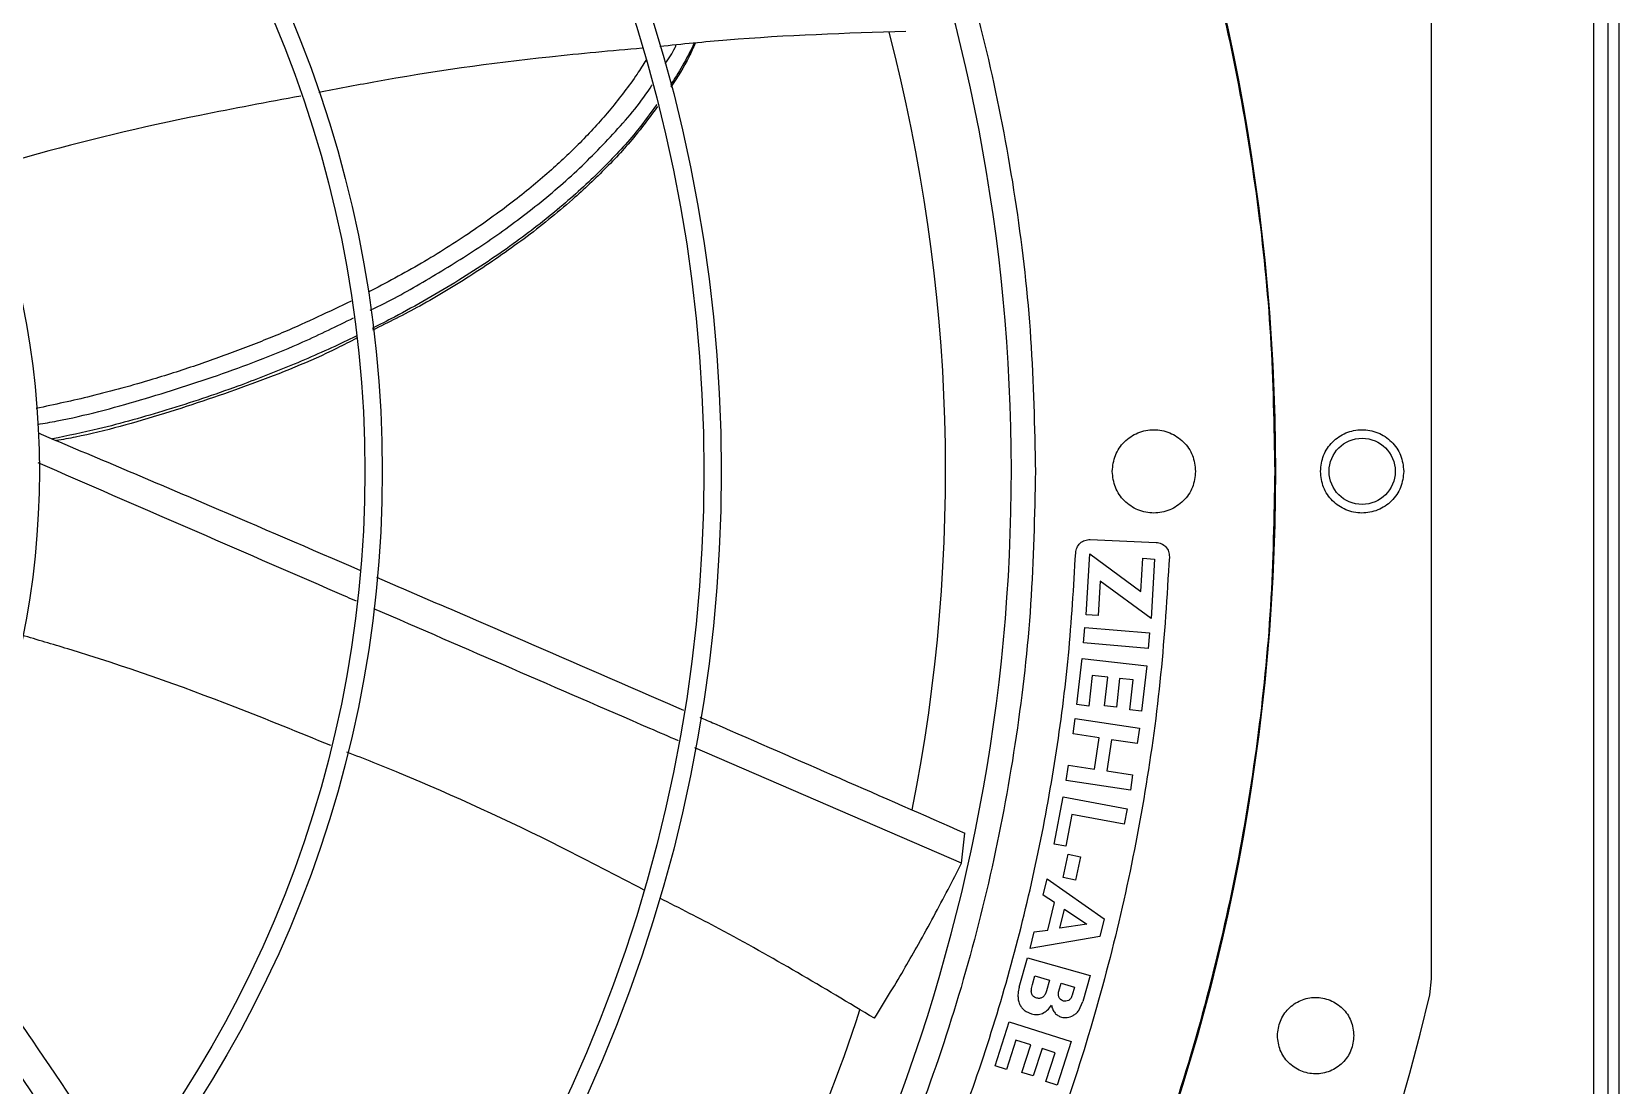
# Model space of a CAD drawing. Header units: inches. Extents: x 1229 to 1453, y -1023 to -720.
# Drawn here: x 1258.83 to 1267.84, y -868.74 to -862.77 of the extents above; entities that cross this region are included whole.
import ezdxf

# ---------------------------------------------------------------- set-up
doc = ezdxf.new("R2010")
doc.units = ezdxf.units.IN
doc.header["$MEASUREMENT"] = 0

msp = doc.modelspace()

# ---------------------------------------------------------------- linework, layer by layer
at = {"color": 18, "linetype": 'Continuous', "lineweight": 25, "true_color": 0x000000}
for p, q in [((1267.7736, -879.2706), (1267.7736, -851.8687)), ((1267.8366, -879.2706), (1267.8366, -851.8687)), ((1267.6906, -851.9447), (1267.6906, -879.1947)), ((1266.7724, -865.2608), (1266.7723, -862.3832)), ((1266.7723, -868.1384), (1266.7724, -865.2608)), ((1264.8364, -865.6475), (1265.2101, -865.6638)), ((1264.8135, -866.0736), (1264.8343, -865.7284)), ((1264.8343, -865.7284), (1265.123, -865.9421)), ((1265.123, -865.9421), (1265.1343, -865.7538)), ((1265.1343, -865.7538), (1265.2017, -865.7579)), ((1265.2017, -865.7579), (1265.1814, -866.0957)), ((1264.8924, -865.8835), (1264.8807, -866.0776)), ((1265.1814, -866.0957), (1264.8924, -865.8835)), ((1264.8807, -866.0776), (1264.8135, -866.0736)), ((1264.7988, -866.2333), (1264.8065, -866.1453)), ((1264.8065, -866.1453), (1265.1736, -866.1773)), ((1265.1736, -866.1773), (1265.1659, -866.2654)), ((1265.1659, -866.2654), (1264.7988, -866.2333)), ((1264.7616, -866.5837), (1264.791, -866.3224)), ((1264.791, -866.3224), (1265.1572, -866.3636)), ((1265.1572, -866.3636), (1265.1283, -866.621)), ((1264.848, -866.4177), (1264.8285, -866.5913)), ((1264.9363, -866.4277), (1264.848, -866.4177)), ((1264.9181, -866.5897), (1264.9363, -866.4277)), ((1265.0032, -866.4352), (1264.9849, -866.5972)), ((1265.0802, -866.4438), (1265.0032, -866.4352)), ((1265.0612, -866.6134), (1265.0802, -866.4438)), ((1264.8285, -866.5913), (1264.7616, -866.5837)), ((1264.9849, -866.5972), (1264.9181, -866.5897)), ((1265.1283, -866.621), (1265.0612, -866.6134)), ((1264.7391, -866.75), (1264.7521, -866.6626)), ((1264.8865, -866.772), (1264.7391, -866.75)), ((1264.7521, -866.6626), (1265.1166, -866.7171)), ((1265.1166, -866.7171), (1265.1035, -866.8045)), ((1264.1058, -867.4832), (1262.5938, -866.8286)), ((1264.8601, -866.9487), (1264.8865, -866.772)), ((1264.9567, -866.7825), (1264.9303, -866.9591)), ((1265.1035, -866.8045), (1264.9567, -866.7825)), ((1264.6996, -867.014), (1264.7127, -866.9266)), ((1264.7127, -866.9266), (1264.8601, -866.9487)), ((1265.0641, -867.0685), (1264.6996, -867.014)), ((1264.9303, -866.9591), (1265.0771, -866.9811)), ((1265.0771, -866.9811), (1265.0641, -867.0685)), ((1264.6327, -867.374), (1264.6831, -867.1068)), ((1264.6831, -867.1068), (1265.0452, -867.1751)), ((1265.0452, -867.1751), (1265.0288, -867.262)), ((1264.7328, -867.2061), (1264.6988, -867.3865)), ((1265.0288, -867.262), (1264.7328, -867.2061)), ((1264.1058, -867.4832), (1264.1261, -867.3121)), ((1264.6988, -867.3865), (1264.6327, -867.374)), ((1264.6831, -867.5641), (1264.7114, -867.4307)), ((1264.7114, -867.4307), (1264.7814, -867.4456)), ((1264.7814, -867.4456), (1264.753, -867.579)), ((1264.5697, -867.6632), (1264.5919, -867.5717)), ((1264.5919, -867.5717), (1264.9162, -867.798)), ((1264.753, -867.579), (1264.6831, -867.5641)), ((1264.6337, -867.7061), (1264.5697, -867.6632)), ((1264.5961, -867.8615), (1264.6337, -867.7061)), ((1264.6649, -867.851), (1264.6907, -867.744)), ((1264.8181, -867.8289), (1264.6649, -867.851)), ((1264.6907, -867.744), (1264.8181, -867.8289)), ((1264.9162, -867.798), (1264.8919, -867.8985)), ((1264.4966, -867.9658), (1264.5191, -867.8727)), ((1264.8919, -867.8985), (1264.4966, -867.9658)), ((1264.5191, -867.8727), (1264.5961, -867.8615)), ((1264.4344, -868.1859), (1264.4817, -868.0184)), ((1264.4817, -868.0184), (1264.8363, -868.1186)), ((1264.5086, -868.1707), (1264.5224, -868.1217)), ((1264.5224, -868.1217), (1264.6064, -868.1454)), ((1264.6064, -868.1454), (1264.5893, -868.2061)), ((1264.6584, -868.2089), (1264.6712, -868.1637)), ((1264.6712, -868.1637), (1264.7473, -868.1853)), ((1264.7473, -868.1853), (1264.7345, -868.2304)), ((1264.8363, -868.1186), (1264.7944, -868.2671)), ((1266.7618, -868.2287), (1266.7723, -868.1384)), ((1264.7714, -868.3175), (1264.7944, -868.2671)), ((1264.4727, -868.323), (1264.5041, -868.3369)), ((1264.2973, -868.6322), (1264.3773, -868.3817)), ((1264.3773, -868.3817), (1264.7284, -868.4938)), ((1264.4145, -868.4863), (1264.3614, -868.6527)), ((1264.4992, -868.5134), (1264.4145, -868.4863)), ((1264.4496, -868.6687), (1264.4992, -868.5134)), ((1264.5633, -868.5338), (1264.5137, -868.6891)), ((1264.6372, -868.5574), (1264.5633, -868.5338)), ((1264.7284, -868.4938), (1264.6496, -868.7405)), ((1264.3614, -868.6527), (1264.2973, -868.6322)), ((1264.5852, -868.72), (1264.6372, -868.5574)), ((1264.5137, -868.6891), (1264.4496, -868.6687)), ((1264.6496, -868.7405), (1264.5852, -868.72))]:
    msp.add_line(p, q, dxfattribs=at)
for centre, radius in [((1254.1739, -865.2608), 11.7126), ((1254.1739, -865.2608), 8.5704), ((1254.1739, -865.2608), 8.472), ((1254.1739, -865.2608), 6.6478), ((1254.1739, -865.2608), 6.5493), ((1254.1739, -865.2608), 4.7037), ((1266.3786, -865.2608), 0.1875)]:
    msp.add_circle(centre, radius, dxfattribs=at)
for radius, start, end in [(10.2157, 314.3624, 43.03697), (11.7147, 339.09994, 20.90006), (9.8425, 348.7557, 14.65988), (12.9331, 283.26667, 346.73333), (9.8425, 316.0273, 341.93053)]:
    msp.add_arc((1254.1739, -865.2608), radius, start, end, dxfattribs=at)
for points, knots in [([(1242.4643, -865.2608), (1242.4692, -865.0053), (1242.4788, -864.4944), (1242.5568, -863.7313), (1242.681, -862.9748), (1242.8553, -862.228), (1243.0778, -861.4942), (1243.3479, -860.7766), (1243.6644, -860.0781), (1244.0259, -859.4019), (1244.4308, -858.7507), (1244.8774, -858.1274), (1245.3639, -857.5347), (1245.8881, -856.975), (1246.4477, -856.4508), (1247.0405, -855.9644), (1247.6637, -855.5177), (1248.3149, -855.1128), (1248.9912, -854.7513), (1249.6896, -854.4349), (1250.4073, -854.1648), (1251.141, -853.9422), (1251.8878, -853.7681), (1252.6444, -853.6432), (1253.4075, -853.568), (1254.1739, -853.5429), (1254.9402, -853.568), (1255.7033, -853.6432), (1256.4599, -853.7681), (1257.2067, -853.9422), (1257.9404, -854.1648), (1258.6581, -854.4349), (1259.3565, -854.7513), (1260.0328, -855.1128), (1260.684, -855.5177), (1261.3073, -855.9644), (1261.9, -856.4508), (1262.4597, -856.975), (1262.9838, -857.5347), (1263.4703, -858.1274), (1263.9169, -858.7507), (1264.3218, -859.4019), (1264.6833, -860.0781), (1264.9998, -860.7766), (1265.2699, -861.4942), (1265.4924, -862.228), (1265.6667, -862.9748), (1265.7909, -863.7313), (1265.8689, -864.4944), (1265.8786, -865.0053), (1265.8834, -865.2608)], [0, 0, 0, 0, 0.020833, 0.041667, 0.0625, 0.083333, 0.104167, 0.125, 0.145833, 0.166667, 0.1875, 0.208333, 0.229167, 0.25, 0.270833, 0.291667, 0.3125, 0.333333, 0.354167, 0.375, 0.395833, 0.416667, 0.4375, 0.458333, 0.479167, 0.5, 0.520833, 0.541667, 0.5625, 0.583333, 0.604167, 0.625, 0.645833, 0.666667, 0.6875, 0.708333, 0.729167, 0.75, 0.770833, 0.791667, 0.8125, 0.833333, 0.854167, 0.875, 0.895833, 0.916667, 0.9375, 0.958333, 0.979167, 1, 1, 1, 1]), ([(1261.9026, -858.3736), (1262.0658, -858.5646), (1262.3921, -858.9467), (1262.8271, -859.563), (1263.2192, -860.2068), (1263.5626, -860.8782), (1263.8566, -861.5725), (1264.0991, -862.2865), (1264.2893, -863.0162), (1264.4249, -863.7577), (1264.5102, -864.5073), (1264.5208, -865.0096), (1264.5261, -865.2608)], [0, 0, 0, 0, 0.1, 0.2, 0.3, 0.4, 0.5, 0.6, 0.7, 0.8, 0.9, 1, 1, 1, 1]), ([(1263.7913, -862.7666), (1263.4526, -862.7773), (1262.9862, -862.792), (1262.5223, -862.8391), (1262.3953, -862.852)], [0, 0, 0, 0, 0.726229, 1, 1, 1, 1]), ([(1262.2966, -862.8614), (1262.1214, -862.8771), (1261.6119, -862.9226), (1260.9995, -863.0082), (1260.5661, -863.0931), (1260.4618, -863.1135)], [0, 0, 0, 0, 0.284889, 0.827951, 1, 1, 1, 1]), ([(1262.4263, -862.9491), (1262.4466, -862.9195), (1262.4702, -862.8853), (1262.4869, -862.8482), (1262.4892, -862.8431)], [0, 0, 0, 0, 0.863191, 1, 1, 1, 1]), ([(1262.5915, -862.8334), (1262.5697, -862.877), (1262.5288, -862.9586), (1262.4789, -863.036), (1262.4556, -863.0721)], [0, 0, 0, 0, 0.534232, 1, 1, 1, 1]), ([(1262.5962, -862.8329), (1262.5852, -862.8586), (1262.5482, -862.9452), (1262.4952, -863.0254), (1262.458, -863.0819)], [0, 0, 0, 0, 0.295896, 1, 1, 1, 1]), ([(1262.318, -862.9285), (1262.3013, -862.9552), (1262.2627, -863.0168), (1262.1954, -863.1092), (1262.1187, -863.206), (1262.0381, -863.2985), (1261.9277, -863.4153), (1261.7751, -863.56), (1261.5664, -863.7328), (1261.3201, -863.9103), (1261.0433, -864.0867), (1260.8432, -864.1922), (1260.7419, -864.2456)], [0, 0, 0, 0, 0.0457529, 0.1057729, 0.1652638, 0.224217, 0.2826204, 0.3967082, 0.5266446, 0.6724573, 0.83416, 1, 1, 1, 1]), ([(1260.3606, -863.1329), (1260.1695, -863.1682), (1259.6489, -863.2645), (1259.0465, -863.4069), (1258.6399, -863.5269), (1258.5547, -863.552)], [0, 0, 0, 0, 0.314233, 0.856302, 1, 1, 1, 1]), ([(1260.7534, -864.346), (1260.7747, -864.336), (1260.8954, -864.2795), (1261.1068, -864.1575), (1261.3881, -863.9832), (1261.6574, -863.7885), (1261.9138, -863.5745), (1262.1468, -863.3354), (1262.2938, -863.1645), (1262.352, -863.0698), (1262.3524, -863.0692)], [0, 0, 0, 0, 0.034385, 0.194225, 0.354308, 0.514706, 0.675526, 0.836913, 0.998972, 1, 1, 1, 1]), ([(1262.3795, -863.1798), (1262.3443, -863.2284), (1262.2524, -863.3553), (1262.073, -863.5468), (1261.8433, -863.7589), (1261.5694, -863.973), (1261.2506, -864.186), (1260.9735, -864.3443), (1260.8071, -864.429), (1260.7653, -864.4502)], [0, 0, 0, 0, 0.0871631, 0.227891, 0.3782844, 0.5383443, 0.7290862, 0.9319721, 1, 1, 1, 1]), ([(1262.3825, -863.1922), (1262.3456, -863.2428), (1262.2571, -863.3642), (1262.0942, -863.54), (1261.8808, -863.7421), (1261.6285, -863.9454), (1261.3378, -864.145), (1261.0514, -864.3201), (1260.8564, -864.416), (1260.7665, -864.4602)], [0, 0, 0, 0, 0.091068, 0.218312, 0.3455695, 0.5152292, 0.6848997, 0.8545748, 1, 1, 1, 1]), ([(1260.6447, -864.2957), (1260.5197, -864.3557), (1260.3568, -864.4338), (1260.1504, -864.5184), (1260.031, -864.5653), (1259.9082, -864.6109), (1259.7821, -864.6553), (1259.6526, -864.6982), (1259.4492, -864.7614), (1259.1853, -864.8347), (1258.9633, -864.8821), (1258.8595, -864.9043)], [0, 0, 0, 0, 0.2188907, 0.2851323, 0.3528548, 0.4220567, 0.4927347, 0.5648854, 0.6385066, 0.8310335, 1, 1, 1, 1]), ([(1258.8692, -864.9945), (1258.9054, -864.9882), (1259.1014, -864.954), (1259.4515, -864.8593), (1259.9172, -864.7109), (1260.3213, -864.5557), (1260.5639, -864.4372), (1260.659, -864.3908)], [0, 0, 0, 0, 0.058494, 0.316693, 0.574947, 0.833356, 1, 1, 1, 1]), ([(1260.6745, -864.4943), (1260.6532, -864.5047), (1260.5812, -864.5399), (1260.4577, -864.5955), (1260.305, -864.661), (1260.1534, -864.7218), (1259.9202, -864.8099), (1259.6078, -864.9138), (1259.2569, -865.013), (1259.0388, -865.0589), (1258.9518, -865.0773)], [0, 0, 0, 0, 0.0388329, 0.1310744, 0.2218673, 0.3112114, 0.3991056, 0.6314316, 0.8529951, 1, 1, 1, 1]), ([(1260.6763, -864.5061), (1260.6394, -864.5252), (1260.4467, -864.6249), (1260.0825, -864.7695), (1259.5874, -864.9373), (1259.2167, -865.0426), (1259.0103, -865.0803), (1258.9744, -865.0868)], [0, 0, 0, 0, 0.068536, 0.358655, 0.648786, 0.938935, 1, 1, 1, 1]), ([(1264.9613, -865.2608), (1264.9648, -865.2299), (1264.9719, -865.168), (1265.0265, -865.0894), (1265.1046, -865.0369), (1265.1975, -865.0184), (1265.2903, -865.0369), (1265.3684, -865.0894), (1265.423, -865.168), (1265.4301, -865.2299), (1265.4337, -865.2608)], [0, 0, 0, 0, 0.125, 0.25, 0.374999, 0.499998, 0.625001, 0.75, 0.875, 1, 1, 1, 1]), ([(1266.1424, -865.2608), (1266.1459, -865.2299), (1266.153, -865.1684), (1266.207, -865.0902), (1266.2842, -865.0376), (1266.3767, -865.0184), (1266.47, -865.0362), (1266.5488, -865.0886), (1266.604, -865.1675), (1266.6112, -865.2297), (1266.6148, -865.2608)], [0, 0, 0, 0, 0.124812, 0.248771, 0.37242, 0.497235, 0.622944, 0.748645, 0.874328, 1, 1, 1, 1]), ([(1258.8709, -865.043), (1259.1943, -865.1795), (1259.8047, -865.4373), (1260.412, -865.6991), (1260.6976, -865.8222)], [0, 0, 0, 0, 0.529758, 1, 1, 1, 1]), ([(1260.6754, -865.9968), (1260.6388, -865.9809), (1260.038, -865.7203), (1259.436, -865.4585), (1258.8707, -865.2126)], [0, 0, 0, 0, 0.060947, 1, 1, 1, 1]), ([(1265.8834, -865.2608), (1265.8786, -865.5163), (1265.8689, -866.0272), (1265.7909, -866.7903), (1265.6667, -867.5468), (1265.4924, -868.2936), (1265.2699, -869.0274), (1264.9998, -869.745), (1264.6833, -870.4435), (1264.3218, -871.1197), (1263.9169, -871.7709), (1263.4703, -872.3942), (1262.9838, -872.9869), (1262.4597, -873.5466), (1261.9, -874.0708), (1261.3073, -874.5572), (1260.684, -875.0039), (1260.0328, -875.4088), (1259.3565, -875.7703), (1258.6581, -876.0867), (1257.9404, -876.3568), (1257.2067, -876.5794), (1256.4599, -876.7535), (1255.7033, -876.8784), (1254.9402, -876.9536), (1254.1739, -876.9787), (1253.4075, -876.9536), (1252.6444, -876.8784), (1251.8878, -876.7535), (1251.141, -876.5794), (1250.4073, -876.3568), (1249.6896, -876.0867), (1248.9912, -875.7702), (1248.3149, -875.4088), (1247.6637, -875.0039), (1247.0405, -874.5572), (1246.4477, -874.0708), (1245.8881, -873.5466), (1245.3639, -872.9869), (1244.8774, -872.3942), (1244.4308, -871.7709), (1244.0259, -871.1197), (1243.6644, -870.4435), (1243.3479, -869.745), (1243.0778, -869.0274), (1242.8553, -868.2936), (1242.681, -867.5468), (1242.5568, -866.7903), (1242.4788, -866.0272), (1242.4692, -865.5163), (1242.4643, -865.2608)], [0, 0, 0, 0, 0.020833, 0.041667, 0.0625, 0.083333, 0.104167, 0.125, 0.145833, 0.166667, 0.1875, 0.208333, 0.229167, 0.25, 0.270833, 0.291667, 0.3125, 0.333333, 0.354167, 0.375, 0.395833, 0.416667, 0.4375, 0.458333, 0.479167, 0.5, 0.520833, 0.541667, 0.5625, 0.583333, 0.604167, 0.625, 0.645833, 0.666667, 0.6875, 0.708333, 0.729167, 0.75, 0.770833, 0.791667, 0.8125, 0.833333, 0.854167, 0.875, 0.895833, 0.916667, 0.9375, 0.958333, 0.979167, 1, 1, 1, 1]), ([(1264.5261, -865.2608), (1264.5208, -865.512), (1264.5102, -866.0143), (1264.4249, -866.7639), (1264.2893, -867.5054), (1264.0991, -868.2351), (1263.8566, -868.949), (1263.5626, -869.6434), (1263.2192, -870.3147), (1262.8271, -870.9586), (1262.3921, -871.5749), (1262.0658, -871.957), (1261.9026, -872.148)], [0, 0, 0, 0, 0.1, 0.2, 0.3000001, 0.4, 0.5, 0.6, 0.7000001, 0.8000001, 0.9000001, 1, 1, 1, 1]), ([(1265.4337, -865.2608), (1265.4301, -865.2917), (1265.423, -865.3535), (1265.3684, -865.4322), (1265.2903, -865.4847), (1265.1975, -865.5032), (1265.1046, -865.4847), (1265.0265, -865.4322), (1264.9719, -865.3535), (1264.9648, -865.2917), (1264.9613, -865.2608)], [0, 0, 0, 0, 0.125, 0.25, 0.374999, 0.500002, 0.625001, 0.75, 0.875, 1, 1, 1, 1]), ([(1266.6148, -865.2608), (1266.6112, -865.2919), (1266.604, -865.3541), (1266.5488, -865.433), (1266.47, -865.4854), (1266.3767, -865.5032), (1266.2842, -865.484), (1266.2071, -865.4314), (1266.153, -865.3533), (1266.1459, -865.2917), (1266.1424, -865.2608)], [0, 0, 0, 0, 0.125686, 0.251382, 0.377096, 0.502812, 0.627505, 0.751093, 0.875086, 1, 1, 1, 1]), ([(1264.7543, -865.7228), (1264.756, -865.7125), (1264.7592, -865.692), (1264.7785, -865.6668), (1264.8053, -865.6497), (1264.8261, -865.6483), (1264.8364, -865.6475)], [0, 0, 0, 0, 0.249995, 0.499998, 0.75, 1, 1, 1, 1]), ([(1265.2101, -865.6638), (1265.2203, -865.6655), (1265.2409, -865.6687), (1265.2661, -865.6881), (1265.2831, -865.7149), (1265.2846, -865.7356), (1265.2853, -865.7459)], [0, 0, 0, 0, 0.25, 0.499998, 0.750001, 1, 1, 1, 1]), ([(1263.5489, -870.1871), (1263.6365, -870.0137), (1263.8118, -869.6669), (1264.0378, -869.1295), (1264.2361, -868.5813), (1264.4034, -868.0229), (1264.5399, -867.4562), (1264.6445, -866.8827), (1264.7197, -866.3045), (1264.7428, -865.9167), (1264.7543, -865.7228)], [0, 0, 0, 0, 0.125, 0.25, 0.375, 0.5, 0.625, 0.75, 0.875, 1, 1, 1, 1]), ([(1265.2853, -865.7459), (1265.2717, -865.9686), (1265.2445, -866.414), (1265.1528, -867.0773), (1265.0245, -867.7343), (1264.8554, -868.382), (1264.6505, -869.0196), (1264.482, -869.4327), (1264.3978, -869.6393)], [0, 0, 0, 0, 0.166667, 0.333333, 0.5, 0.666667, 0.833333, 1, 1, 1, 1]), ([(1260.7892, -865.8615), (1260.9517, -865.9312), (1261.5337, -866.181), (1262.1127, -866.433), (1262.53, -866.6147)], [0, 0, 0, 0, 0.2792089, 1, 1, 1, 1]), ([(1262.5013, -866.7886), (1262.4473, -866.7652), (1261.8728, -866.5165), (1261.2967, -866.2664), (1260.7747, -866.0398)], [0, 0, 0, 0, 0.094074, 1, 1, 1, 1]), ([(1260.5304, -866.816), (1260.3501, -866.7423), (1259.8595, -866.5416), (1259.2738, -866.335), (1258.8654, -866.2157), (1258.7786, -866.1904)], [0, 0, 0, 0, 0.314017, 0.854273, 1, 1, 1, 1]), ([(1262.6231, -866.6551), (1262.6505, -866.667), (1263.1533, -866.8851), (1263.6533, -867.1046), (1264.1261, -867.3121)], [0, 0, 0, 0, 0.054344, 1, 1, 1, 1]), ([(1262.3062, -867.6347), (1262.1497, -867.5528), (1261.6959, -867.3154), (1261.1327, -867.0556), (1260.7212, -866.8922), (1260.6214, -866.8526)], [0, 0, 0, 0, 0.285162, 0.826614, 1, 1, 1, 1]), ([(1263.6131, -868.3621), (1263.6438, -868.3125), (1263.7032, -868.2167), (1263.7862, -868.0761), (1263.8679, -867.9332), (1263.9489, -867.7861), (1264.03, -867.6333), (1264.0809, -867.5325), (1264.1058, -867.4832)], [0, 0, 0, 0, 0.173712, 0.335418, 0.485077, 0.663267, 0.834916, 1, 1, 1, 1]), ([(1258.2402, -867.6128), (1258.4394, -867.9039), (1258.8137, -868.4509), (1259.1832, -868.9997), (1259.3561, -869.2565)], [0, 0, 0, 0, 0.532089, 1, 1, 1, 1]), ([(1263.6131, -868.3621), (1263.3223, -868.188), (1262.9229, -867.9487), (1262.508, -867.738), (1262.3951, -867.6806)], [0, 0, 0, 0, 0.727742, 1, 1, 1, 1]), ([(1259.2452, -869.3945), (1259.223, -869.3615), (1258.8587, -868.8178), (1258.494, -868.2724), (1258.1515, -867.7601)], [0, 0, 0, 0, 0.060733, 1, 1, 1, 1]), ([(1264.4344, -868.1859), (1264.4314, -868.1975), (1264.4259, -868.2187), (1264.427, -868.2406), (1264.4276, -868.2505)], [0, 0, 0, 0, 0.5467998, 1, 1, 1, 1]), ([(1264.5054, -868.2242), (1264.5044, -868.2209), (1264.5024, -868.2135), (1264.5025, -868.1952), (1264.506, -868.181), (1264.5086, -868.1707)], [0, 0, 0, 0, 0.191373, 0.417736, 1, 1, 1, 1]), ([(1264.4276, -868.2505), (1264.429, -868.2589), (1264.4318, -868.2747), (1264.4396, -868.2886), (1264.4433, -868.295)], [0, 0, 0, 0, 0.538094, 1, 1, 1, 1]), ([(1264.5343, -868.2476), (1264.5308, -868.2465), (1264.5242, -868.2444), (1264.5158, -868.2392), (1264.5092, -868.2325), (1264.5066, -868.227), (1264.5054, -868.2242)], [0, 0, 0, 0, 0.280329, 0.530851, 0.765229, 1, 1, 1, 1]), ([(1264.5683, -868.2414), (1264.5659, -868.2431), (1264.5612, -868.2464), (1264.5527, -868.249), (1264.5435, -868.2495), (1264.5374, -868.2482), (1264.5343, -868.2476)], [0, 0, 0, 0, 0.2447117, 0.4828733, 0.729996, 1, 1, 1, 1]), ([(1264.5893, -868.2061), (1264.587, -868.2133), (1264.5826, -868.2267), (1264.5728, -868.2367), (1264.5683, -868.2414)], [0, 0, 0, 0, 0.5401337, 1, 1, 1, 1]), ([(1264.6613, -868.2464), (1264.66, -868.2439), (1264.6573, -868.2389), (1264.6552, -868.226), (1264.6571, -868.216), (1264.6584, -868.2089)], [0, 0, 0, 0, 0.214276, 0.445213, 1, 1, 1, 1]), ([(1264.6845, -868.264), (1264.6799, -868.2622), (1264.6705, -868.2585), (1264.6644, -868.2505), (1264.6613, -868.2464)], [0, 0, 0, 0, 0.491498, 1, 1, 1, 1]), ([(1264.7133, -868.2609), (1264.7086, -868.2628), (1264.6993, -868.2666), (1264.6894, -868.2649), (1264.6845, -868.264)], [0, 0, 0, 0, 0.50574, 1, 1, 1, 1]), ([(1264.7345, -868.2304), (1264.7322, -868.2372), (1264.7288, -868.2466), (1264.7204, -868.2565), (1264.7156, -868.2595), (1264.7133, -868.2609)], [0, 0, 0, 0, 0.556223, 0.786608, 1, 1, 1, 1]), ([(1265.8983, -868.4604), (1265.9015, -868.4321), (1265.908, -868.3756), (1265.9577, -868.3038), (1266.0286, -868.2556), (1266.1133, -868.2382), (1266.1987, -868.2545), (1266.2709, -868.3026), (1266.3215, -868.3749), (1266.3281, -868.4319), (1266.3314, -868.4604)], [0, 0, 0, 0, 0.124776, 0.249268, 0.373187, 0.497453, 0.622964, 0.748657, 0.874336, 1, 1, 1, 1]), ([(1264.4433, -868.295), (1264.4475, -868.3006), (1264.4557, -868.3116), (1264.4671, -868.3192), (1264.4727, -868.323)], [0, 0, 0, 0, 0.509769, 1, 1, 1, 1]), ([(1264.5041, -868.3369), (1264.5145, -868.339), (1264.5354, -868.3432), (1264.5559, -868.337), (1264.5661, -868.3339)], [0, 0, 0, 0, 0.499482, 1, 1, 1, 1]), ([(1264.5661, -868.3339), (1264.5757, -868.3287), (1264.5966, -868.3175), (1264.6094, -868.2976), (1264.6163, -868.2869)], [0, 0, 0, 0, 0.4641461, 1, 1, 1, 1]), ([(1264.6163, -868.2869), (1264.6185, -868.2956), (1264.6225, -868.312), (1264.6355, -868.3325), (1264.6527, -868.3474), (1264.6663, -868.3525), (1264.6733, -868.3551)], [0, 0, 0, 0, 0.284158, 0.538066, 0.763517, 1, 1, 1, 1]), ([(1264.6733, -868.3551), (1264.6786, -868.3563), (1264.6893, -868.3588), (1264.7128, -868.3579), (1264.7291, -868.3508), (1264.7403, -868.3459)], [0, 0, 0, 0, 0.236532, 0.475571, 1, 1, 1, 1]), ([(1264.7403, -868.3459), (1264.746, -868.3423), (1264.758, -868.3347), (1264.7668, -868.3235), (1264.7714, -868.3175)], [0, 0, 0, 0, 0.472603, 1, 1, 1, 1]), ([(1266.3314, -868.4604), (1266.3281, -868.4889), (1266.3215, -868.5458), (1266.2709, -868.6181), (1266.1987, -868.6662), (1266.1131, -868.6826), (1266.0281, -868.6649), (1265.9573, -868.6165), (1265.908, -868.5449), (1265.9015, -868.4886), (1265.8983, -868.4604)], [0, 0, 0, 0, 0.125621, 0.251244, 0.376883, 0.502536, 0.627912, 0.751876, 0.875495, 1, 1, 1, 1])]:
    msp.add_open_spline(points, degree=3, knots=knots, dxfattribs=at)

doc.saveas('drawing.dxf')
